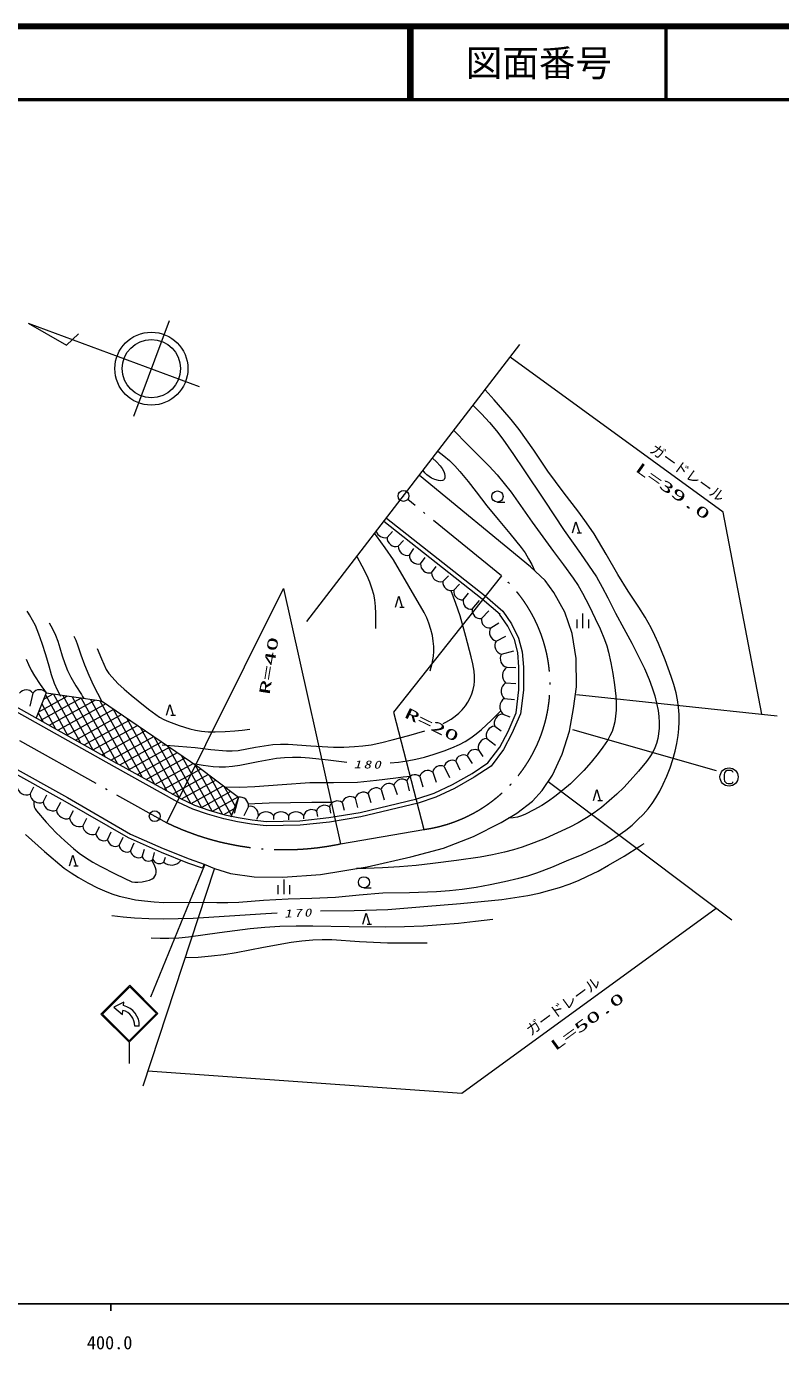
# Model space of a CAD drawing. Units: millimetres, scale not verified. Extents: x 47210 to 687210, y -1152 to 358848.
# Drawn here: x 463670 to 566917, y 177563 to 358848 of the extents above; entities that cross this region are included whole.
import ezdxf
from ezdxf.enums import TextEntityAlignment as Align

# ---------------------------------------------------------------- set-up
doc = ezdxf.new("R2010")
doc.units = ezdxf.units.MM
doc.header["$LTSCALE"] = 1000
doc.linetypes.add('LONG_DASHED_DOTTED', pattern=[15.25, 12, -1.5, 0.25, -1.5])
for name, color, linetype, lineweight in [('M-TTL', 2, 'Continuous', 140), ('M-TTL-BAND', 7, 'Continuous', 25), ('M-TTL-LINE', 7, 'Continuous', 50), ('S-BGD', 7, 'Continuous', 13), ('S-BGD-HTXT', 6, 'Continuous', 13), ('S-BMK', 2, 'LONG_DASHED_DOTTED', 13)]:
    doc.layers.add(name, color=color, linetype=linetype, lineweight=lineweight)
doc.layers.add('M-TTL-TXT', color=7, linetype='Continuous')
doc.styles.add('ＭＳ ゴシック', font='')
doc.styles.get('ＭＳ ゴシック').set_extended_font_data('MS Gothic')

# ---------------------------------------------------------------- blocks, each defined once
blk = doc.blocks.new('BUHIN2')
at = {"color": 2, "linetype": 'Continuous', "lineweight": 13}
for radius in [746, 22.5]:
    blk.add_circle((0, 0), radius, dxfattribs=at)
blk = doc.blocks.new('BUHIN3')
at = {"color": 7, "linetype": 'Continuous', "lineweight": 13}
blk.add_lwpolyline([(550, 594), (500, 712), (412, 800), (294, 869), (150, 906), (-94, 906), (-288, 869), (-488, 731), (-606, 556), (-656, 306), (-656, -306), (-606, -569), (-512, -725), (-331, -856), (-106, -906), (131, -906), (312, -888), (406, -831), (494, -750), (531, -662)], dxfattribs=at)
blk.add_circle((0, 0), 1244, dxfattribs=at)
blk = doc.blocks.new('BUHIN4')
at = {"color": 7, "linetype": 'Continuous', "lineweight": 13}
for p, q in [((-800, 205), (-800, -995)), ((0, 1000), (0, -1000)), ((800, 205), (800, -995))]:
    blk.add_line(p, q, dxfattribs=at)
blk = doc.blocks.new('BUHIN5')
at = {"color": 7, "linetype": 'Continuous', "lineweight": 13}
blk.add_line((0, -765), (995, -765), dxfattribs=at)
blk.add_circle((0, 0), 765, dxfattribs=at)
blk = doc.blocks.new('BUHIN6')
at = {"color": 7, "linetype": 'Continuous', "lineweight": 13}
blk.add_line((146, -746), (746, -746), dxfattribs=at)
blk.add_lwpolyline([(-458, -746), (0, 750), (458, -746)], dxfattribs=at)

msp = doc.modelspace()

# ---------------------------------------------------------------- linework, layer by layer
at = {"layer": 'M-TTL'}
msp.add_line((687210, 358848), (47210, 358848), dxfattribs=at)
at = {"layer": 'M-TTL-BAND'}
for p, q in [((47210, 183848), (586210, 183848)), ((475210, 183848), (475210, 182848))]:
    msp.add_line(p, q, dxfattribs=at)
at = {"layer": 'M-TTL-LINE'}
for p, q in [((515956, 358848), (515956, 348848)), ((516456, 358848), (516456, 348848)), ((551206, 358848), (551206, 348848)), ((47210, 348848), (687210, 348848))]:
    msp.add_line(p, q, dxfattribs=at)
at = {"layer": 'S-BGD'}
for p, q in [((463886, 318202), (469168, 315184)), ((463886, 318202), (487337, 309537)), ((483197, 318529), (478344, 305397)), ((469168, 315184), (470799, 316714)), ((532689, 284830), (517467, 297344)), ((526079, 280362), (512600, 291012)), ((512966, 291488), (526461, 280825)), ((513050, 288836), (513795, 289636)), ((514573, 287629), (515272, 288431)), ((516097, 286422), (516727, 287340)), ((517620, 285214), (518250, 286090)), ((519143, 284007), (519772, 284840)), ((534694, 282916), (532689, 284830)), ((520666, 282800), (521454, 283590)), ((535879, 281275), (534694, 282916)), ((522190, 281593), (522977, 282431)), ((523451, 280302), (524181, 281181)), ((537383, 278586), (535879, 281275)), ((524713, 279012), (525681, 280181)), ((528511, 278267), (526079, 280362)), ((526461, 280825), (528902, 278721)), ((525975, 277722), (526977, 278772)), ((529561, 276686), (528457, 278309)), ((528902, 278721), (530080, 276990)), ((538385, 275670), (537383, 278586)), ((527237, 276431), (528340, 277136)), ((530484, 274839), (529561, 276686)), ((530080, 276990), (531049, 275051)), ((538932, 272260), (538385, 275670)), ((527975, 274635), (529295, 275318)), ((530940, 273082), (530484, 274839)), ((531049, 275051), (531534, 273183)), ((528712, 272839), (530409, 273318)), ((531107, 271046), (530940, 273082)), ((531534, 273183), (531707, 271070)), ((538978, 268387), (538932, 272260)), ((453686, 270470), (475992, 257916)), ((529449, 271043), (530681, 271000)), ((531107, 267957), (531107, 271046)), ((531707, 271070), (531707, 267919)), ((475700, 257392), (453392, 269947)), ((529260, 268907), (530659, 268818)), ((538568, 265379), (538978, 268387)), ((464540, 267507), (464111, 265710)), ((466375, 267524), (465002, 264102)), ((471153, 266830), (465598, 263766)), ((466034, 266673), (467326, 267386)), ((466264, 267247), (467576, 264869)), ((466375, 267524), (473943, 266425)), ((466794, 263093), (473066, 266552)), ((467361, 267381), (471044, 260701)), ((467914, 266377), (468811, 266872)), ((468632, 267196), (472741, 259746)), ((468811, 266872), (469240, 267108)), ((469904, 267011), (474437, 258792)), ((471176, 266827), (476134, 257837)), ((472447, 266642), (477817, 256906)), ((529071, 266771), (530477, 266613)), ((530707, 264822), (531107, 267957)), ((531707, 267919), (531292, 264664)), ((465279, 264792), (465955, 263565)), ((465347, 264961), (467914, 266377)), ((465772, 266019), (467652, 262610)), ((467576, 264869), (469348, 261656)), ((474528, 266026), (467990, 262420)), ((469186, 261747), (475610, 265290)), ((473719, 266457), (479501, 255973)), ((473943, 266425), (487133, 257444)), ((475486, 265374), (481185, 255041)), ((529607, 262223), (530707, 264822)), ((538021, 262280), (538568, 265379)), ((470382, 261074), (476692, 264553)), ((471579, 260400), (477773, 263817)), ((472775, 259727), (478855, 263080)), ((477360, 264098), (482870, 254108)), ((527786, 262971), (528681, 262340)), ((528882, 264634), (529840, 264249)), ((531292, 264664), (530149, 261963)), ((473971, 259054), (479936, 262344)), ((475241, 258339), (481085, 261562)), ((479233, 262823), (484554, 253175)), ((481106, 261548), (486136, 252427)), ((526689, 261307), (527909, 260363)), ((528464, 260105), (529607, 262223)), ((530149, 261963), (528972, 259782)), ((537018, 259136), (538021, 262280)), ((538438, 262506), (558108, 256899)), ((476441, 257668), (482167, 260826)), ((477647, 257000), (483248, 260089)), ((478853, 256332), (484330, 259353)), ((482979, 260272), (487627, 251845)), ((525593, 259643), (526167, 258836)), ((526855, 257938), (528464, 260105)), ((528972, 259782), (527275, 257496)), ((461148, 257711), (469277, 253185)), ((484664, 253114), (475992, 257916)), ((480059, 255664), (485411, 258616)), ((481265, 254997), (486493, 257880)), ((484853, 258997), (489059, 251370)), ((486726, 257721), (490458, 250955)), ((487133, 257444), (492692, 253236)), ((520871, 257431), (521577, 255927)), ((522445, 258169), (523008, 256972)), ((524019, 258906), (524690, 257858)), ((524675, 256484), (526855, 257938)), ((527275, 257496), (524989, 255973)), ((535697, 256265), (537018, 259136)), ((468981, 252663), (460859, 257186)), ((484391, 252579), (475700, 257392)), ((482471, 254329), (487574, 257144)), ((483676, 253661), (488567, 256358)), ((488705, 256254), (491745, 250741)), ((517527, 256099), (517918, 254677)), ((519297, 256694), (519759, 255290)), ((522013, 254982), (524675, 256484)), ((524989, 255973), (522289, 254449)), ((534284, 254169), (535697, 256265)), ((464156, 253638), (464662, 254661)), ((484901, 253003), (489586, 255587)), ((486210, 252393), (490604, 254816)), ((487631, 251843), (491623, 254045)), ((490713, 254733), (492222, 251998)), ((512219, 254312), (512645, 252904)), ((513988, 254907), (514441, 253631)), ((515758, 255503), (516077, 254109)), ((519496, 253796), (522013, 254982)), ((522289, 254449), (519719, 253237)), ((532962, 252710), (534284, 254169)), ((465960, 252548), (466478, 253572)), ((467765, 251458), (468360, 252581)), ((477644, 247656), (468981, 252663)), ((469277, 253185), (477916, 248192)), ((486469, 251610), (484391, 252579)), ((484664, 253114), (486694, 252167)), ((486694, 252167), (488661, 251489)), ((489144, 251345), (492642, 253274)), ((492692, 253236), (491655, 250504)), ((492692, 253236), (492127, 251009)), ((494056, 251987), (493418, 250700)), ((506910, 252525), (507163, 251482)), ((508680, 253121), (509009, 251836)), ((509351, 251125), (517130, 253018)), ((517295, 252441), (509469, 250536)), ((510449, 253716), (510804, 252495)), ((517130, 253018), (519496, 253796)), ((519719, 253237), (517295, 252441)), ((530821, 251070), (532962, 252710)), ((469570, 250369), (470110, 251425)), ((471375, 249279), (471925, 250369)), ((488477, 250917), (486469, 251610)), ((490694, 250259), (488477, 250917)), ((488661, 251489), (490839, 250842)), ((492563, 249878), (490694, 250259)), ((490715, 250879), (492084, 251633)), ((490839, 250842), (492677, 250467)), ((492677, 250467), (494552, 250127)), ((495419, 250739), (495182, 250172)), ((497480, 250739), (497472, 250172)), ((499541, 250739), (499545, 250136)), ((501121, 250027), (505062, 250439)), ((501601, 250739), (501581, 250282)), ((503371, 251334), (503527, 250609)), ((505062, 250439), (509351, 251125)), ((505141, 251930), (505308, 251063)), ((509469, 250536), (505141, 249844)), ((528679, 249794), (530821, 251070)), ((473180, 248190), (473675, 249246)), ((474765, 247406), (475260, 248520)), ((494468, 249532), (492563, 249878)), ((496511, 249324), (494468, 249532)), ((494552, 250127), (496535, 249925)), ((501158, 249428), (496511, 249324)), ((496535, 249925), (501121, 250027)), ((505141, 249844), (501158, 249428)), ((524896, 247856), (528679, 249794)), ((476350, 246622), (476911, 247761)), ((482172, 245654), (477644, 247656)), ((477916, 248192), (482405, 246207)), ((477934, 245837), (478397, 246968)), ((520749, 246261), (524896, 247856)), ((479519, 245053), (479816, 246143)), ((480989, 244707), (481203, 245648)), ((485741, 244217), (482172, 245654)), ((482405, 246207), (485950, 244780)), ((482458, 244360), (482689, 245020)), ((485950, 244780), (487981, 244089)), ((510313, 243709), (516283, 245076)), ((516283, 245076), (520749, 246261)), ((488052, 243914), (480665, 225846)), ((487787, 243521), (485741, 244217)), ((487981, 244089), (487787, 243521)), ((487981, 244089), (489396, 243481)), ((489396, 243481), (491584, 242798)), ((503933, 242661), (510313, 243709)), ((491584, 242798), (494865, 242342)), ((494865, 242342), (498784, 242297)), ((498784, 242297), (503933, 242661)), ((477806, 227489), (473853, 223536)), ((474065, 223536), (477806, 227277)), ((481676, 223619), (477806, 227489)), ((477806, 227277), (481463, 223619)), ((476992, 225180), (475628, 224480)), ((476959, 224682), (476992, 225180)), ((473853, 223536), (477723, 219667)), ((477723, 219879), (474065, 223536)), ((475628, 224480), (476826, 223453)), ((476826, 223453), (476859, 224018)), ((477723, 219667), (481676, 223619)), ((481463, 223619), (477723, 219879)), ((479118, 221859), (478487, 221892)), ((477723, 219667), (477723, 216758))]:
    msp.add_line(p, q, dxfattribs=at)
for points in [[(463530, 248138), (466155, 245814), (468824, 243530), (469791, 242861), (470803, 242236), (472093, 241505), (473411, 240827), (474367, 240395), (475355, 240015), (476374, 239698), (477420, 239435), (478617, 239202), (479834, 239027), (481147, 238900), (482464, 238833), (486099, 238865), (489735, 238836), (491252, 238827), (492768, 238879), (496136, 239124), (499519, 239311), (502757, 239403), (505999, 239556), (509229, 239875), (512462, 240133), (516136, 240200), (519810, 240327), (521583, 240460), (523349, 240652), (525255, 240936), (527164, 241281), (529125, 241681), (531081, 242141), (532323, 242485), (533555, 242889), (535598, 243668), (537634, 244509), (539735, 245390), (541817, 246329), (542844, 246857), (543845, 247439), (544810, 248066), (545749, 248748), (546594, 249434), (547399, 250166), (548109, 250890), (548781, 251662), (549341, 252392), (549856, 253163), (550385, 254068), (550867, 255014), (551357, 256116), (551791, 257245), (552172, 258395), (552497, 259567), (552732, 260622), (552909, 261695), (553009, 262629), (553048, 263571), (553032, 264583), (552956, 265592), (552825, 266564), (552632, 267534), (552325, 268673), (551960, 269794), (551119, 272057), (550218, 274306), (549730, 275398), (549183, 276472), (548365, 277890), (547494, 279280), (546052, 281496), (544661, 283744), (543046, 286564), (541382, 289347), (540356, 290844), (539281, 292308), (537152, 295085), (535071, 297900), (533122, 300773), (531128, 303607), (530046, 304987), (528910, 306338), (527701, 307696), (526454, 309037)], [(524836, 306931), (525982, 305771), (527083, 304573), (528006, 303460), (528884, 302309), (530349, 300220), (531767, 298095), (534536, 293944), (537285, 289776), (539525, 286622), (541711, 283438), (542505, 282017), (543251, 280556), (544324, 278439), (545451, 276347), (546540, 274371), (547581, 272357), (548274, 270875), (548919, 269355), (549337, 268249), (549696, 267126), (549955, 266140), (550156, 265137), (550266, 264302), (550316, 263463), (550304, 262703), (550232, 261946), (550109, 261265), (549925, 260589), (549706, 259999), (549428, 259425), (549015, 258754), (548551, 258113), (547469, 256791), (546349, 255515), (545461, 254571), (544518, 253659), (543470, 252724), (542384, 251837), (541396, 251103), (540366, 250413), (539229, 249747), (538061, 249133), (536387, 248339), (534686, 247599), (533127, 246968), (531542, 246390), (530342, 246015), (529115, 245694), (527466, 245334), (525803, 245032), (522559, 244560), (519308, 244147), (517034, 243886), (514745, 243684), (512440, 243557), (510122, 243490), (509502, 243480), (508872, 243472)], [(522185, 303482), (524035, 301574), (525928, 299708), (527038, 298587), (528103, 297426), (529084, 296242), (530020, 295019), (532902, 290939), (535833, 286889), (537212, 285096), (538540, 283270), (539201, 282248), (539815, 281185), (540703, 279483), (541544, 277738), (542206, 276312), (542809, 274866), (543116, 273992), (543364, 273102), (543680, 271660), (543941, 270187), (544179, 268648), (544357, 267097), (544412, 266130), (544407, 265159), (544344, 264357), (544220, 263561), (544061, 262898), (543844, 262255), (543560, 261631), (543217, 261023), (542605, 260114), (541942, 259236), (540984, 258061), (539981, 256923), (539085, 255988), (538144, 255093), (537093, 254186), (536003, 253327), (535136, 252702), (534232, 252124), (533144, 251493), (532016, 250909), (531462, 250678), (530884, 250503), (530303, 250403), (529709, 250362), (529670, 250361), (529630, 250360)], [(519268, 299688), (519818, 299181), (520323, 298632), (520600, 298264), (520827, 297861), (520924, 297574), (520963, 297265), (520945, 297017), (520867, 296787), (520774, 296678), (520637, 296614), (520375, 296598), (520085, 296645), (519582, 296781), (519138, 296962), (518801, 297165), (518496, 297420), (518231, 297703), (517985, 298018)], [(520000, 300640), (520802, 300036), (521572, 299380), (522319, 298649), (523025, 297874), (524149, 296499), (525235, 295073), (526716, 293154), (528238, 291280), (529856, 289395), (531427, 287473), (531948, 286720), (532424, 285926), (532848, 285124), (533249, 284295)], [(518950, 270543), (519199, 271551), (519389, 272573), (519449, 273216), (519449, 273871), (519378, 274626), (519247, 275377), (519038, 276235), (518771, 277074), (518473, 277826), (518119, 278553), (516042, 282176), (513918, 285763), (512779, 287429), (511582, 289071), (511469, 289223), (511349, 289384)], [(508922, 286227), (509609, 284954), (510251, 283639), (510636, 282732), (510963, 281806), (511173, 281046), (511325, 280267), (511429, 279359), (511474, 278431), (511476, 277406), (511454, 276376)], [(520738, 263337), (521102, 263516), (521826, 263941), (522376, 264325), (522889, 264758), (523346, 265225), (523765, 265740), (524124, 266276), (524431, 266844), (524668, 267410), (524852, 268004), (524966, 268573), (525020, 269150), (525018, 269839), (524957, 270526), (524783, 271500), (524548, 272467), (523840, 275273), (523071, 278076), (522475, 279805), (521829, 281518)], [(468364, 267049), (467908, 267924), (467506, 268825), (467108, 269988), (466764, 271178), (466310, 272757), (465796, 274321), (465368, 275561), (464884, 276777), (464516, 277514), (464094, 278222), (463926, 278480), (463748, 278745)], [(466794, 277118), (467252, 276299), (467657, 275448), (467971, 274600), (468232, 273718), (468539, 272628), (468904, 271558), (469302, 270618), (469759, 269694), (470443, 268487), (471183, 267303), (471351, 267043), (471525, 266776)], [(470155, 275324), (470441, 274747), (470675, 274136), (471112, 272746), (471606, 271377), (472190, 269944), (472830, 268533), (473372, 267477), (473943, 266425)], [(463639, 272177), (463935, 271416), (464325, 270628), (464774, 269859), (465554, 268676), (466375, 267524)], [(473339, 273624), (473936, 272181), (474587, 270763), (474959, 270211), (475382, 269691), (476191, 268838), (477039, 268032), (477985, 267207), (478970, 266428), (480399, 265303), (481865, 264227), (482476, 263897), (483126, 263615), (484577, 263084), (486052, 262610), (486825, 262423), (487621, 262292), (488556, 262210), (489508, 262187), (490860, 262229), (492205, 262331), (493218, 262433), (494230, 262545)], [(513450, 257957), (514616, 258053), (515774, 258208), (516968, 258440), (518153, 258731), (519510, 259130), (520864, 259593), (521916, 260003), (522939, 260466), (523734, 260887), (524495, 261360), (525243, 261907), (525965, 262509), (527314, 263767), (528636, 265060)], [(482235, 260404), (484498, 260247), (486750, 260031), (488904, 259784), (491070, 259597), (491856, 259599), (492647, 259662), (495014, 260094), (497396, 260467), (498452, 260525), (499508, 260523), (502595, 260290), (505695, 260117), (507143, 260113), (508599, 260169), (509743, 260271), (510878, 260433), (512313, 260730), (513750, 261088), (516014, 261693), (518212, 262341)], [(486493, 257880), (487863, 257637), (489233, 257456), (490075, 257402), (490916, 257408), (491885, 257488), (492862, 257630), (495387, 258138), (497923, 258586), (499001, 258694), (500082, 258742), (501254, 258720), (502429, 258638), (504971, 258345), (507522, 258057)], [(490874, 254645), (492900, 254640), (494924, 254695), (498688, 255004), (502459, 255253), (505725, 255255), (508998, 255318), (511615, 255576), (514234, 255894), (515235, 256020), (516246, 256147)], [(464666, 252749), (464668, 252329), (464730, 251919), (464851, 251635), (465035, 251364), (466385, 249840), (467755, 248383), (468915, 247266), (470112, 246196), (470901, 245571), (471736, 244986), (472734, 244356), (473759, 243780), (475901, 242697), (478084, 241662), (478495, 241591), (478922, 241580), (479505, 241639), (480116, 241763), (480520, 241884), (480885, 242055), (481095, 242212), (481258, 242408), (481363, 242646), (481414, 242914), (481411, 243242), (481348, 243570), (481174, 244016), (480940, 244450), (480919, 244485), (480894, 244528)], [(493961, 252318), (496881, 252452), (499806, 252526), (502733, 252543), (505656, 252542)], [(503921, 237663), (508525, 237729), (513129, 237855), (518100, 238262), (523083, 238696), (525930, 238938), (528774, 239240), (530552, 239487), (532334, 239796), (533847, 240115), (535344, 240493), (536667, 240885), (537968, 241334), (539235, 241839), (540488, 242402), (541941, 243130), (543380, 243917), (545521, 245186), (547648, 246516), (547946, 246705), (548252, 246899)], [(475341, 237055), (476896, 236865), (478460, 236734), (480443, 236632), (482420, 236591), (484442, 236605), (486480, 236680), (491458, 236979), (496438, 237307), (497213, 237358), (497997, 237407)], [(480758, 233981), (481970, 233918), (483183, 233914), (484516, 233983), (485859, 234112), (490080, 234717), (494310, 235261), (496319, 235437), (498343, 235553), (500600, 235605), (502860, 235597), (507848, 235513), (512843, 235477), (515432, 235521), (518019, 235625), (520412, 235785), (522808, 236005), (525152, 236261), (527504, 236537)], [(485397, 231265), (487194, 231347), (488997, 231489), (490683, 231693), (492362, 231956), (496125, 232701), (499917, 233389), (501388, 233575), (502864, 233700), (504172, 233754), (505479, 233747), (509285, 233489), (513096, 233291), (515823, 233271), (518552, 233301)]]:
    msp.add_lwpolyline(points, dxfattribs=at)
for radius in [5000, 4000]:
    msp.add_circle((480771, 311963), radius, dxfattribs=at)
for centre, radius, start, end in [((512741, 290011), 1215, 195.99355, 284.7314), ((514264, 288804), 1215, 178.47119, 284.7314), ((515788, 287596), 1215, 178.47119, 284.7314), ((517311, 286389), 1215, 178.47119, 284.7314), ((518834, 285182), 1215, 178.47119, 284.7314), ((520357, 283975), 1215, 178.47119, 284.7314), ((521881, 282767), 1215, 178.47119, 284.7314), ((523304, 281421), 1128, 171.23331, 277.49352), ((524566, 280130), 1128, 171.23331, 277.49352), ((525828, 278840), 1128, 171.23331, 277.49352), ((527090, 277550), 1128, 171.23331, 277.49352), ((528279, 275810), 1213, 149.18933, 255.44954), ((529017, 274014), 1213, 149.18933, 255.44954), ((529754, 272218), 1213, 149.18933, 255.44954), ((530251, 269896), 1400, 124.94603, 224.93947), ((530062, 267759), 1400, 124.94603, 224.93947), ((463629, 266810), 1147, 37.39496, 143.65516), ((465464, 266827), 1147, 37.39496, 143.65516), ((529873, 265623), 1400, 124.94603, 224.93947), ((527861, 261728), 1245, 93.48138, 199.74159), ((528958, 263391), 1245, 93.48138, 199.74159), ((526765, 260064), 1245, 93.48138, 199.74159), ((525082, 258684), 1086, 61.97151, 168.23171), ((520360, 256472), 1086, 61.97151, 168.23171), ((521934, 257210), 1086, 61.97151, 168.23171), ((523508, 257947), 1086, 61.97151, 168.23171), ((515096, 254542), 1167, 55.46996, 161.73017), ((516866, 255137), 1167, 55.46996, 161.73017), ((518636, 255733), 1167, 55.46996, 161.73017), ((463698, 254920), 1361, 188.13037, 289.63435), ((509788, 252755), 1167, 55.46996, 161.73017), ((511557, 253351), 1167, 55.46996, 161.73017), ((513327, 253946), 1167, 55.46996, 161.73017), ((465503, 253830), 1361, 188.13037, 289.63435), ((467308, 252741), 1361, 188.13037, 289.63435), ((492905, 252100), 1156, 354.39828, 100.65848), ((494269, 250852), 1156, 354.39828, 100.65848), ((504479, 250969), 1167, 55.46996, 161.73017), ((506249, 251564), 1167, 55.46996, 161.73017), ((508018, 252160), 1167, 55.46996, 161.73017), ((469113, 251651), 1361, 188.13037, 289.63435), ((470918, 250561), 1361, 188.13037, 289.63435), ((496450, 249927), 1312, 38.22792, 141.77208), ((498510, 249927), 1312, 38.22792, 141.77208), ((500571, 249927), 1312, 38.22792, 141.77208), ((502710, 250373), 1167, 55.46996, 161.73017), ((472723, 249472), 1361, 188.13037, 289.63435), ((474267, 248392), 1105, 190.54407, 296.80428), ((475851, 247608), 1105, 190.54407, 296.80428), ((477436, 246824), 1105, 190.54407, 296.80428), ((479021, 246040), 1105, 190.54407, 296.80428), ((480384, 245431), 944, 203.59351, 309.8537), ((481853, 245084), 944, 203.59351, 309.8537), ((483535, 245532), 1592, 227.39725, 320.77399), ((476399, 221979), 2090, 357.60504, 77.27209), ((476332, 221965), 2788, 357.80914, 77.00156)]:
    msp.add_arc(centre, radius, start, end, dxfattribs=at)
at = {"layer": 'S-BGD-HTXT'}
for p, q in [((502079, 277324), (531241, 315265)), ((559085, 292287), (529914, 313538)), ((564350, 264602), (559085, 292287)), ((528691, 283591), (513927, 264913)), ((482899, 249735), (498865, 281841)), ((498865, 281841), (506661, 246852)), ((538972, 267312), (566474, 264375)), ((513927, 264913), (518076, 248819)), ((535117, 255389), (560244, 236428)), ((489387, 243380), (479597, 213652)), ((523283, 212679), (558119, 238031)), ((480287, 215750), (523283, 212679))]:
    msp.add_line(p, q, dxfattribs=at)
at = {"layer": 'S-BMK'}
for p, q in [((528691, 283591), (515876, 294044)), ((422736, 283272), (482899, 249735)), ((506661, 246852), (518076, 248819))]:
    msp.add_line(p, q, dxfattribs=at)
for centre, radius, start, end in [((515318, 268668), 20040, 277.91032, 48.13554), ((499013, 283192), 37136, 244.28325, 281.88402)]:
    msp.add_arc(centre, radius, start, end, dxfattribs=at)

# ---------------------------------------------------------------- block references
at = {"layer": 'S-BGD'}
for name, p in [('BUHIN5', (528158, 294445)), ('BUHIN6', (538913, 290216)), ('BUHIN6', (514659, 280018)), ('BUHIN4', (539814, 277406)), ('BUHIN6', (483311, 265217)), ('BUHIN3', (559873, 256013)), ('BUHIN6', (541773, 253526)), ('BUHIN6', (470003, 244571)), ('BUHIN4', (498894, 240964)), ('BUHIN5', (509874, 241586)), ('BUHIN6', (510182, 236611))]:
    msp.add_blockref(name, p, dxfattribs=at)
at = {"layer": 'S-BMK'}
for p in [(515295, 294518), (481230, 250641)]:
    msp.add_blockref('BUHIN2', p, dxfattribs=at)

# ---------------------------------------------------------------- texts
at = {"layer": 'M-TTL-BAND', "style": 'ＭＳ ゴシック'}
msp.add_text('400.0', height=1833, dxfattribs=at).set_placement((475054, 177043), align=Align.BOTTOM_CENTER)
at = {"layer": 'M-TTL-TXT', "style": 'ＭＳ ゴシック'}
msp.add_text('図面番号', height=3666, dxfattribs=at).set_placement((533831, 353848), align=Align.MIDDLE_CENTER)
at = {"layer": 'S-BGD', "char_height": 1100, "attachment_point": 7, "style": 'ＭＳ ゴシック'}
for s, insert, rotation in [('\\T1.33;\\W1.35;\\Q15;180', (508475, 257196), 359), ('\\T1.33;\\W1.35;\\Q15;170', (498997, 236724), 2.5)]:
    msp.add_mtext(s, dxfattribs=dict(at, insert=insert, rotation=rotation))
at = {"layer": 'S-BGD-HTXT', "style": 'ＭＳ ゴシック'}
for rotation, p in [(324.3, (548637, 300245)), (36.2, (532994, 220142))]:
    msp.add_text('ガードレール', height=1466, rotation=rotation, dxfattribs=at).set_placement(p, align=Align.BOTTOM_LEFT)
at = {"layer": 'S-BGD-HTXT', "style": 'ＭＳ ゴシック', "width": 2}
for s, rotation, p in [('L=39.0', 324.8, (546611, 297678)), ('R=40', 80.8, (497378, 267141)), ('R=20', 334.1, (515089, 263857)), ('L=50.0', 36.1, (536314, 218040))]:
    msp.add_text(s, height=1466, rotation=rotation, dxfattribs=at).set_placement(p, align=Align.BOTTOM_LEFT)

doc.saveas('drawing.dxf')
